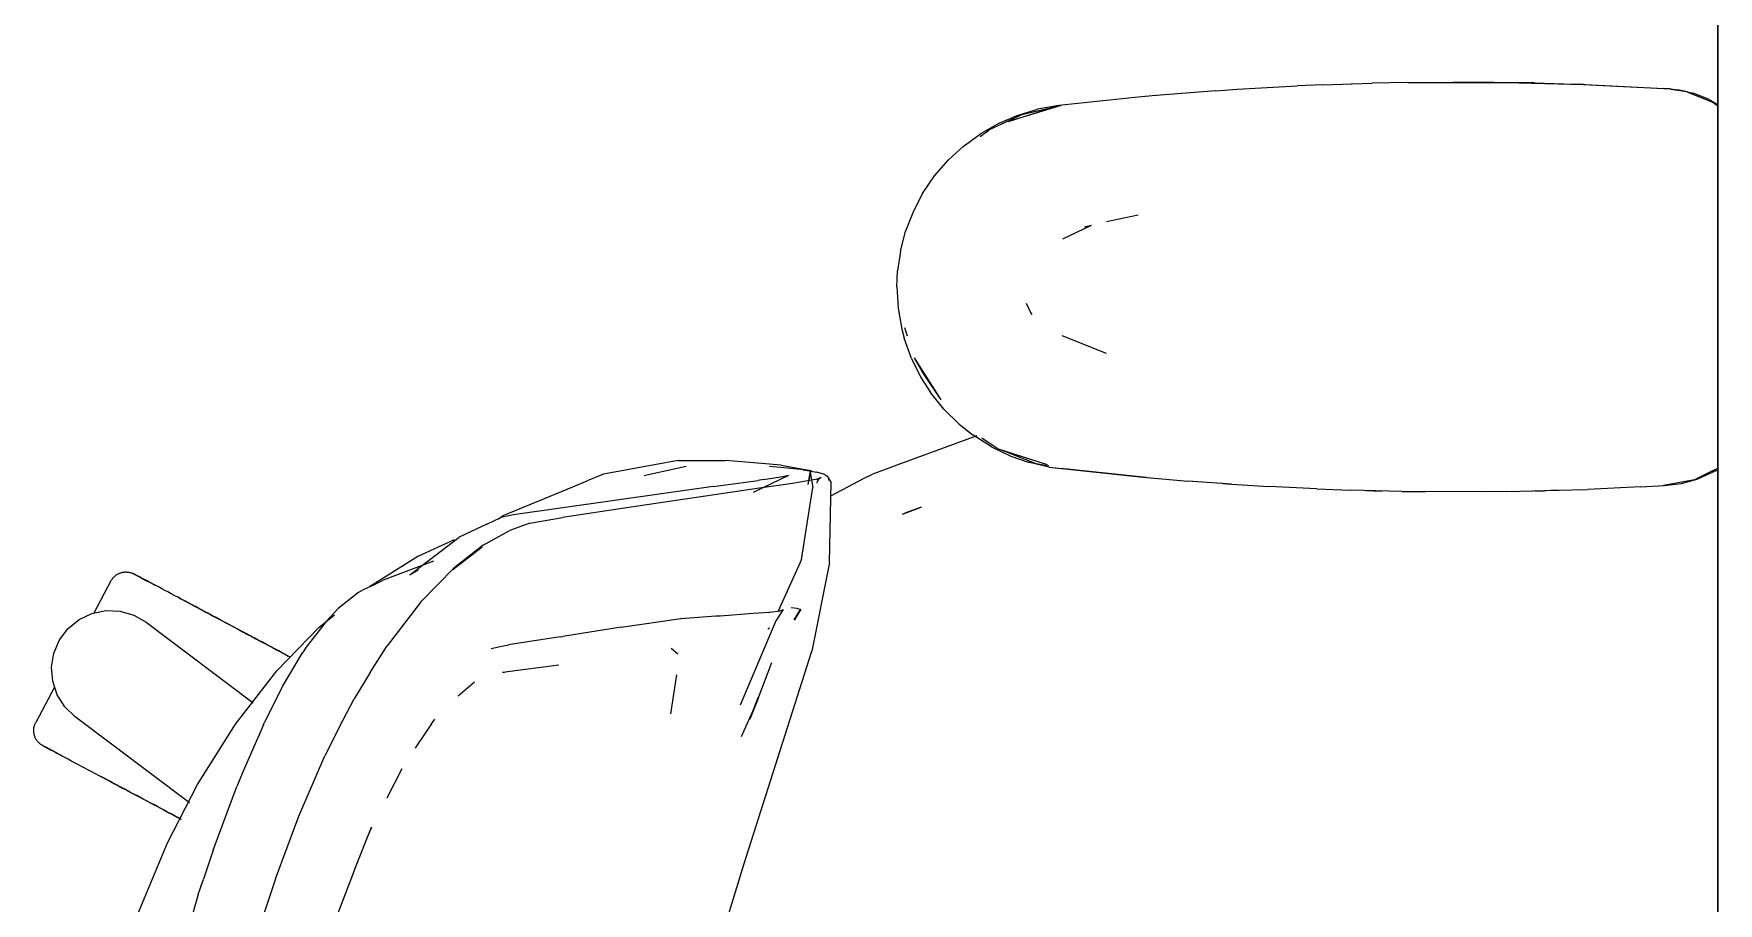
# Model space of a CAD drawing. Header units: millimetres. Extents: x 155927 to 295199, y -4084 to 97293.
# Drawn here: x 199587.1 to 199985.8, y 12861 to 13066.7 of the extents above; entities that cross this region are included whole.
import ezdxf

# ---------------------------------------------------------------- set-up
doc = ezdxf.new("R2010")
doc.units = ezdxf.units.MM
doc.header["$MEASUREMENT"] = 0
doc.layers.add('G-IMPT', color=8, linetype='CONTINUOUS', lineweight=9)
doc.layers.add('I-FURN', color=8, linetype='CONTINUOUS', lineweight=9)

msp = doc.modelspace()

# ---------------------------------------------------------------- linework, layer by layer
at = {"layer": 'G-IMPT'}
for p, q in [((199866.83, 13053.26), (199851.77, 13052.02)), ((199866.83, 13053.26), (199871.91, 13053.59)), ((199871.91, 13053.59), (199886.05, 13054.4)), ((199892.08, 13054.65), (199886.05, 13054.4)), ((199892.08, 13054.65), (199903.84, 13055.04)), ((199896.96, 13054.79), (199898.9, 13054.9)), ((199898.9, 13054.9), (199900.39, 13054.92)), ((199912.25, 13055.21), (199903.84, 13055.04)), ((199912.25, 13055.21), (199923.05, 13055.3)), ((199912.25, 13055.21), (199932.44, 13055.25)), ((199912.25, 13055.21), (199942.27, 13055.09)), ((199942.27, 13055.09), (199923.05, 13055.3)), ((199932.44, 13055.25), (199942.27, 13055.09)), ((199932.44, 13055.25), (199953.83, 13054.75)), ((199932.44, 13055.25), (199952.63, 13054.79)), ((199932.44, 13055.21), (199934.48, 13055.23)), ((199934.48, 13055.23), (199936.39, 13055.16)), ((199942.27, 13055.09), (199953.83, 13054.75)), ((199953.83, 13054.75), (199952.63, 13054.79)), ((199952.63, 13054.79), (199974.41, 13053.7)), ((199952.63, 13054.79), (199972.8, 13053.81)), ((199953.83, 13054.75), (199974.41, 13053.7)), ((199974.41, 13053.7), (199972.8, 13053.81)), ((199974.41, 13053.7), (199976.06, 13053.45)), ((199978.27, 13052.98), (199974.43, 13053.57)), ((199978.45, 13053), (199976.06, 13053.45)), ((199830.23, 13049.76), (199817.76, 13045.93)), ((199821.26, 13047.72), (199829.66, 13049.64)), ((199829.71, 13049.76), (199824.67, 13048.87)), ((199830.23, 13049.76), (199826.91, 13048.85)), ((199847.64, 13051.67), (199829.71, 13049.76)), ((199851.77, 13052.02), (199847.64, 13051.67)), ((199858.64, 13052.61), (199856.97, 13052.44)), ((199978.27, 13052.98), (199984.47, 13050.57)), ((199978.45, 13053), (199979.8, 13052.64)), ((199983.44, 13051.24), (199979.8, 13052.64)), ((199983.44, 13051.24), (199985.68, 13049.97)), ((199984.47, 13050.57), (199985.68, 13049.68)), ((199815.57, 13045.59), (199811.13, 13043.08)), ((199821.26, 13047.72), (199813.19, 13043.98)), ((199815.57, 13045.59), (199819.81, 13047.4)), ((199817.76, 13045.93), (199826.91, 13048.85)), ((199819.81, 13047.4), (199824.67, 13048.87)), ((199807.04, 13040.08), (199811.13, 13043.08)), ((199811.08, 13042.39), (199813.19, 13043.98)), ((199807.04, 13040.08), (199803.6, 13036.92)), ((199800.28, 13033.08), (199803.6, 13036.92)), ((199797.45, 13028.92), (199800.28, 13033.08)), ((199797.45, 13028.92), (199795.26, 13024.75)), ((199795.26, 13024.75), (199793.43, 13020.04)), ((199830.6, 13018.19), (199837.38, 13021.46)), ((199835.75, 13021), (199837.38, 13021.46)), ((199848.43, 13023.8), (199840.99, 13022.22)), ((199792.17, 13015.17), (199793.43, 13020.04)), ((199792.17, 13015.17), (199791.52, 13010.66)), ((199791.35, 13006.81), (199791.52, 13010.66)), ((199791.35, 13006.81), (199791.64, 13001.77)), ((199791.64, 13001.77), (199792.52, 12996.82)), ((199821.96, 13002.99), (199822.98, 13000.76)), ((199822.98, 13000.76), (199823.27, 13000.31)), ((199792.52, 12996.82), (199793.09, 12994.7)), ((199794.8, 12989.92), (199793.09, 12994.7)), ((199793.89, 12995.13), (199793.27, 12997.16)), ((199840.93, 12991.09), (199830.5, 12995.24)), ((199794.8, 12989.92), (199797.04, 12985.41)), ((199795.45, 12990.02), (199797.61, 12986.34)), ((199795.45, 12990.02), (199801.77, 12980.07)), ((199797.04, 12985.41), (199799.31, 12981.87)), ((199797.61, 12986.34), (199801.77, 12980.07)), ((199802.5, 12977.89), (199799.31, 12981.87)), ((199802.5, 12977.89), (199806.1, 12974.34)), ((199806.1, 12974.34), (199809.41, 12971.72)), ((199810.3, 12971.6), (199791.36, 12964.66)), ((199813.73, 12968.99), (199809.41, 12971.72)), ((199815.06, 12968.6), (199811.48, 12971.02)), ((199739.58, 12965.76), (199721.89, 12962.52)), ((199739.58, 12965.76), (199746.55, 12965.78)), ((199746.55, 12965.78), (199750.72, 12965.78)), ((199754.68, 12965.44), (199750.72, 12965.78)), ((199764, 12964.64), (199754.68, 12965.44)), ((199813.73, 12968.99), (199818.31, 12966.8)), ((199815.06, 12968.6), (199817.76, 12967.69)), ((199815.06, 12968.6), (199826.91, 12964.78)), ((199824.28, 12964.99), (199816.1, 12968.19)), ((199817.76, 12967.69), (199826.91, 12964.78)), ((199818.31, 12966.8), (199822.45, 12965.35)), ((199721.89, 12962.52), (199718.03, 12960.92)), ((199732.14, 12962.3), (199731.57, 12962.15)), ((199741.45, 12964.35), (199732.14, 12962.3)), ((199765.71, 12962.2), (199757.31, 12958.21)), ((199759.82, 12961.23), (199764.85, 12962.06)), ((199763.83, 12964.12), (199761.24, 12964.33)), ((199768.52, 12963.6), (199763.83, 12964.12)), ((199764, 12964.64), (199764.47, 12964.6)), ((199764.47, 12964.6), (199768.72, 12963.78)), ((199765.71, 12962.2), (199764.85, 12962.06)), ((199772.95, 12961.4), (199766.68, 12960.29)), ((199769.14, 12963.53), (199768.52, 12963.6)), ((199768.72, 12963.78), (199771.05, 12963.34)), ((199769.14, 12963.53), (199772.41, 12962.99)), ((199770.32, 12960.06), (199771.05, 12963.34)), ((199770.32, 12960.06), (199770.81, 12962.93)), ((199770.81, 12962.93), (199771.5, 12959.35)), ((199772.33, 12961.23), (199773.43, 12961.79)), ((199772.33, 12961.23), (199772.95, 12961.4)), ((199774.28, 12962.44), (199772.41, 12962.99)), ((199772.92, 12961.4), (199772.6, 12960.86)), ((199772.92, 12961.4), (199773.43, 12961.79)), ((199774.28, 12962.44), (199774.81, 12962.12)), ((199774.81, 12962.12), (199775.19, 12961.62)), ((199775.79, 12960.59), (199775.19, 12961.62)), ((199775.32, 12961), (199775.19, 12961.62)), ((199775.19, 12961.62), (199775.21, 12961.55)), ((199775.32, 12961), (199775.21, 12961.55)), ((199775.73, 12957.4), (199783.63, 12961.54)), ((199783.63, 12961.54), (199785.39, 12962.47)), ((199791.36, 12964.66), (199785.39, 12962.47)), ((199827.41, 12964.2), (199822.45, 12965.35)), ((199827.33, 12964.41), (199824.28, 12964.99)), ((199827.41, 12964.2), (199850.36, 12961.74)), ((199827.41, 12964.2), (199830.23, 12963.86)), ((199827.41, 12964.2), (199848.85, 12961.84)), ((199850.36, 12961.74), (199830.23, 12963.86)), ((199848.85, 12961.84), (199860.24, 12960.86)), ((199984.41, 12963.29), (199980.15, 12961.18)), ((199985.32, 12963.37), (199980.99, 12961.38)), ((199984.41, 12963.29), (199985.68, 12963.91)), ((199985.32, 12963.37), (199985.83, 12963.72)), ((199698.21, 12952.74), (199714.66, 12959.53)), ((199747.86, 12959.57), (199700.65, 12952.9)), ((199714.66, 12959.53), (199718.03, 12960.92)), ((199758.83, 12959.18), (199727.95, 12954.63)), ((199747.86, 12959.57), (199758.53, 12961.01)), ((199759.82, 12961.23), (199758.53, 12961.01)), ((199766.68, 12960.29), (199758.83, 12959.18)), ((199768.78, 12942.3), (199771.5, 12959.35)), ((199772.52, 12960.36), (199772.6, 12960.86)), ((199775.41, 12941.6), (199775.79, 12960.59)), ((199870.53, 12960.13), (199860.24, 12960.86)), ((199868.49, 12960.27), (199867.07, 12960.4)), ((199868.49, 12960.27), (199870.39, 12960.18)), ((199870.53, 12960.13), (199879.4, 12959.57)), ((199890.71, 12959.03), (199879.4, 12959.57)), ((199890.71, 12959.03), (199898.59, 12958.73)), ((199910.89, 12958.44), (199898.59, 12958.73)), ((199902.46, 12958.65), (199904.12, 12958.58)), ((199904.12, 12958.58), (199906.19, 12958.58)), ((199910.89, 12958.44), (199916.36, 12958.37)), ((199931.08, 12958.36), (199916.36, 12958.37)), ((199935.59, 12958.41), (199931.08, 12958.36)), ((199935.59, 12958.41), (199951.26, 12958.79)), ((199942.31, 12958.59), (199944.53, 12958.59)), ((199947.86, 12958.73), (199944.53, 12958.59)), ((199951.26, 12958.79), (199954.8, 12958.91)), ((199967.36, 12959.53), (199954.8, 12958.91)), ((199967.36, 12959.53), (199973.03, 12959.81)), ((199980.15, 12961.18), (199972.8, 12959.81)), ((199973.03, 12959.81), (199977.04, 12960.31)), ((199977.04, 12960.31), (199980.99, 12961.38)), ((199727.95, 12954.63), (199712.19, 12952.23)), ((199792.67, 12953.06), (199797.13, 12954.7)), ((199797.13, 12954.7), (199793.25, 12953.32)), ((199694.29, 12950.68), (199687.77, 12947.64)), ((199694.29, 12950.68), (199697.66, 12952.25)), ((199697.04, 12951.97), (199698.21, 12952.74)), ((199700.65, 12952.9), (199697.66, 12952.25)), ((199704.52, 12950.93), (199699.73, 12949.18)), ((199704.52, 12950.93), (199712.19, 12952.23)), ((199792.67, 12953.06), (199793.25, 12953.32)), ((199676.06, 12938.7), (199687.77, 12947.64)), ((199686.58, 12946.97), (199677.95, 12942.99)), ((199693.47, 12945.68), (199686.5, 12940.26)), ((199693.47, 12945.68), (199699.3, 12948.97)), ((199699.3, 12948.97), (199699.73, 12949.18)), ((199677.95, 12942.99), (199666.51, 12935.87)), ((199681.72, 12941.94), (199669.81, 12937.43)), ((199686.29, 12939.96), (199693.24, 12945.35)), ((199686.29, 12939.96), (199689.87, 12942.76)), ((199693.24, 12945.35), (199689.87, 12942.76)), ((199768.78, 12942.3), (199763.17, 12929.95)), ((199775.41, 12941.6), (199771.22, 12920.65)), ((199676.06, 12938.7), (199678.1, 12939.86)), ((199678.77, 12932.36), (199686.5, 12940.26)), ((199664.01, 12934.56), (199659.15, 12930.7)), ((199664.01, 12934.56), (199665.15, 12935.18)), ((199665.15, 12935.18), (199667.59, 12936.35)), ((199667.59, 12936.35), (199669.81, 12937.43)), ((199659.15, 12930.7), (199656.25, 12927.68)), ((199678.77, 12932.36), (199670.75, 12921.92)), ((199749.5, 12929.02), (199757.36, 12929.58)), ((199757.36, 12929.58), (199761.24, 12929.88)), ((199761.32, 12929.88), (199761.24, 12929.88)), ((199761.32, 12929.88), (199763.7, 12930.18)), ((199764.43, 12930.47), (199762.67, 12927.8)), ((199763.71, 12930.18), (199763.7, 12930.18)), ((199763.71, 12930.18), (199764.43, 12930.47)), ((199766.35, 12930.94), (199767.7, 12930.77)), ((199767.05, 12928.01), (199768.58, 12930.5)), ((199768.64, 12930.48), (199767.05, 12928.01)), ((199768.58, 12930.5), (199767.09, 12928.03)), ((199767.7, 12930.77), (199768.58, 12930.5)), ((199768.64, 12930.48), (199768.58, 12930.5)), ((199654.58, 12926.26), (199644.63, 12915.96)), ((199656.25, 12927.68), (199651.54, 12921.55)), ((199654.58, 12926.26), (199658.26, 12929.26)), ((199726.13, 12926.29), (199712.77, 12924.17)), ((199726.13, 12926.29), (199740.2, 12928.32)), ((199740.27, 12928.33), (199740.2, 12928.32)), ((199740.27, 12928.33), (199748.52, 12928.95)), ((199748.52, 12928.95), (199749.5, 12929.02)), ((199762.67, 12927.8), (199754.24, 12907.82)), ((199761.22, 12926.08), (199760.79, 12925.81)), ((199651.54, 12921.55), (199650.68, 12920.26)), ((199666.7, 12915.57), (199670.58, 12921.67)), ((199670.58, 12921.67), (199670.75, 12921.92)), ((199695.31, 12921.24), (199697.48, 12921.7)), ((199697.48, 12921.7), (199699.46, 12922.12)), ((199699.93, 12922.2), (199699.46, 12922.12)), ((199711.65, 12924), (199699.93, 12922.2)), ((199711.65, 12924), (199712.26, 12924.09)), ((199712.77, 12924.17), (199712.26, 12924.09)), ((199645.94, 12912.26), (199650.68, 12920.26)), ((199739.54, 12919.94), (199737.9, 12921.22)), ((199755.23, 12870.41), (199771.22, 12920.65)), ((199758.54, 12909.46), (199761.79, 12917.93)), ((199634.82, 12903.36), (199644.63, 12915.96)), ((199666.7, 12915.57), (199662.93, 12909.34)), ((199711.35, 12917.32), (199697.99, 12915.54)), ((199697.99, 12915.54), (199698.47, 12915.68)), ((199739.18, 12914.99), (199737.78, 12905.83)), ((199739.18, 12914.99), (199739.14, 12914.64)), ((199645.64, 12911.66), (199641.64, 12903.65)), ((199645.64, 12911.66), (199645.94, 12912.26)), ((199687.5, 12910.04), (199691.4, 12913.38)), ((199758.54, 12909.67), (199756.51, 12904.55)), ((199756.52, 12904.56), (199758.54, 12909.67)), ((199659.36, 12902.55), (199662.93, 12909.34)), ((199757.51, 12907.08), (199754.47, 12900.37)), ((199758.54, 12909.46), (199756.52, 12904.56)), ((199625.85, 12889.07), (199634.82, 12903.36)), ((199641.42, 12903.21), (199636.64, 12892.25)), ((199641.42, 12903.21), (199641.64, 12903.65)), ((199659.36, 12902.55), (199655.97, 12895.82)), ((199681.22, 12903.41), (199677.73, 12898.27)), ((199681.22, 12903.41), (199681.97, 12904.51)), ((199677.73, 12898.27), (199677.33, 12897.7)), ((199649.79, 12881.6), (199655.97, 12895.82)), ((199636.64, 12892.25), (199635.16, 12888.57)), ((199674.2, 12892.8), (199670.65, 12885.83)), ((199618.75, 12875.29), (199625.85, 12889.07)), ((199629.56, 12873.5), (199635.16, 12888.57)), ((199644.33, 12866.72), (199649.79, 12881.6)), ((199663.3, 12869.64), (199667.02, 12878.96)), ((199667.02, 12878.96), (199666.03, 12876.72)), ((199611.24, 12857.32), (199618.75, 12875.29)), ((199629.56, 12873.5), (199627.22, 12866.67)), ((199746.04, 12840.43), (199755.23, 12870.41)), ((199626.03, 12863.07), (199627.22, 12866.67)), ((199644.33, 12866.72), (199639.33, 12851.8)), ((199655.92, 12850.46), (199662.64, 12867.91)), ((199662.64, 12867.91), (199663.3, 12869.64)), ((199626.03, 12863.07), (199617.09, 12832.24))]:
    msp.add_line(p, q, dxfattribs=at)
at = {"layer": 'I-FURN'}
for p, q in [((199985.68, 13484.61), (199985.68, 12084.61)), ((199985.68, 12084.61), (199985.68, 13484.61)), ((199605.43, 12937.37), (199605.51, 12937.5)), ((199605.51, 12937.5), (199605.6, 12937.64)), ((199605.6, 12937.64), (199605.7, 12937.77)), ((199605.7, 12937.77), (199605.8, 12937.89)), ((199605.8, 12937.89), (199605.9, 12938.02)), ((199605.9, 12938.02), (199606.01, 12938.13)), ((199606.01, 12938.13), (199606.12, 12938.25)), ((199606.12, 12938.25), (199606.24, 12938.36)), ((199606.24, 12938.36), (199606.37, 12938.46)), ((199606.37, 12938.46), (199606.49, 12938.56)), ((199606.49, 12938.56), (199606.62, 12938.65)), ((199606.62, 12938.65), (199606.76, 12938.74)), ((199606.76, 12938.74), (199606.9, 12938.83)), ((199606.9, 12938.83), (199607.04, 12938.9)), ((199607.04, 12938.9), (199607.18, 12938.98)), ((199607.18, 12938.98), (199607.33, 12939.04)), ((199607.33, 12939.04), (199607.48, 12939.1)), ((199607.48, 12939.1), (199607.63, 12939.16)), ((199607.63, 12939.16), (199607.79, 12939.2)), ((199607.79, 12939.2), (199607.94, 12939.25)), ((199607.94, 12939.25), (199608.1, 12939.28)), ((199608.1, 12939.28), (199608.26, 12939.31)), ((199608.26, 12939.31), (199608.42, 12939.33)), ((199608.42, 12939.33), (199608.58, 12939.35)), ((199608.58, 12939.35), (199608.74, 12939.36)), ((199608.74, 12939.36), (199608.9, 12939.36)), ((199608.9, 12939.36), (199609.06, 12939.36)), ((199609.06, 12939.36), (199609.22, 12939.35)), ((199609.22, 12939.35), (199609.38, 12939.34)), ((199609.38, 12939.34), (199609.54, 12939.31)), ((199609.54, 12939.31), (199609.7, 12939.28)), ((199609.7, 12939.28), (199609.86, 12939.25)), ((199609.86, 12939.25), (199610.01, 12939.21)), ((199610.01, 12939.21), (199610.17, 12939.16)), ((199610.17, 12939.16), (199610.32, 12939.11)), ((199610.32, 12939.11), (199610.47, 12939.05)), ((199610.47, 12939.05), (199610.62, 12938.98)), ((199610.62, 12938.98), (199610.76, 12938.91)), ((199610.76, 12938.91), (199610.8, 12938.89)), ((199610.8, 12938.89), (199610.82, 12938.88)), ((199610.81, 12938.89), (199610.8, 12938.89)), ((199610.85, 12938.87), (199610.81, 12938.89)), ((199610.82, 12938.88), (199610.88, 12938.85)), ((199610.93, 12938.82), (199610.85, 12938.87)), ((199610.88, 12938.85), (199610.98, 12938.8)), ((199611.05, 12938.76), (199610.93, 12938.82)), ((199610.98, 12938.8), (199611.12, 12938.72)), ((199611.21, 12938.67), (199611.05, 12938.76)), ((199611.12, 12938.72), (199611.3, 12938.63)), ((199611.41, 12938.56), (199611.21, 12938.67)), ((199611.3, 12938.63), (199611.52, 12938.51)), ((199611.65, 12938.44), (199611.41, 12938.56)), ((199611.52, 12938.51), (199611.78, 12938.37)), ((199611.93, 12938.29), (199611.65, 12938.44)), ((199611.78, 12938.37), (199612.08, 12938.21)), ((199612.25, 12938.12), (199611.93, 12938.29)), ((199612.08, 12938.21), (199612.41, 12938.03)), ((199612.61, 12937.93), (199612.25, 12938.12)), ((199612.41, 12938.03), (199612.78, 12937.84)), ((199613, 12937.72), (199612.61, 12937.93)), ((199612.78, 12937.84), (199613.19, 12937.62)), ((199613.43, 12937.49), (199613, 12937.72)), ((199613.19, 12937.62), (199613.64, 12937.38)), ((199613.9, 12937.25), (199613.43, 12937.49)), ((199605.35, 12937.23), (199601.32, 12929.64)), ((199605.35, 12937.23), (199605.43, 12937.37)), ((199613.64, 12937.38), (199614.12, 12937.12)), ((199614.4, 12936.98), (199613.9, 12937.25)), ((199614.12, 12937.12), (199614.64, 12936.85)), ((199614.93, 12936.69), (199614.4, 12936.98)), ((199614.64, 12936.85), (199615.19, 12936.56)), ((199615.5, 12936.39), (199614.93, 12936.69)), ((199615.19, 12936.56), (199615.77, 12936.25)), ((199616.1, 12936.07), (199615.5, 12936.39)), ((199616.74, 12935.73), (199616.1, 12936.07)), ((199617.4, 12935.38), (199616.74, 12935.73)), ((199618.09, 12935.01), (199617.4, 12935.38)), ((199618.82, 12934.63), (199618.09, 12935.01)), ((199619.57, 12934.23), (199618.82, 12934.63)), ((199620.34, 12933.82), (199619.57, 12934.23)), ((199621.14, 12933.39), (199620.34, 12933.82)), ((199597.81, 12928.11), (199600.86, 12929.55)), ((199600.86, 12929.55), (199604.17, 12930.22)), ((199604.17, 12930.22), (199607.54, 12930.08)), ((199607.54, 12930.08), (199610.78, 12929.14)), ((199621.97, 12932.95), (199621.14, 12933.39)), ((199621.52, 12933.19), (199622.36, 12932.75)), ((199622.82, 12932.5), (199621.97, 12932.95)), ((199622.36, 12932.75), (199623.21, 12932.29)), ((199623.68, 12932.04), (199622.82, 12932.5)), ((199623.21, 12932.29), (199624.09, 12931.83)), ((199624.57, 12931.57), (199623.68, 12932.04)), ((199624.09, 12931.83), (199624.99, 12931.35)), ((199625.48, 12931.09), (199624.57, 12931.57)), ((199624.99, 12931.35), (199625.9, 12930.86)), ((199626.4, 12930.6), (199625.48, 12931.09)), ((199625.9, 12930.86), (199626.83, 12930.37)), ((199627.34, 12930.1), (199626.4, 12930.6)), ((199626.83, 12930.37), (199627.77, 12929.87)), ((199628.29, 12929.59), (199627.34, 12930.1)), ((199627.77, 12929.87), (199628.73, 12929.36)), ((199629.25, 12929.08), (199628.29, 12929.59)), ((199593.16, 12923.28), (199595.19, 12925.98)), ((199595.19, 12925.98), (199597.81, 12928.11)), ((199610.78, 12929.14), (199613.69, 12927.45)), ((199613.69, 12927.45), (199639.01, 12908.37)), ((199628.73, 12929.36), (199629.7, 12928.84)), ((199630.23, 12928.56), (199629.25, 12929.08)), ((199629.7, 12928.84), (199630.68, 12928.32)), ((199631.21, 12928.04), (199630.23, 12928.56)), ((199630.68, 12928.32), (199631.66, 12927.8)), ((199632.2, 12927.51), (199631.21, 12928.04)), ((199631.66, 12927.8), (199632.66, 12927.27)), ((199633.2, 12926.98), (199632.2, 12927.51)), ((199632.66, 12927.27), (199633.66, 12926.74)), ((199634.2, 12926.45), (199633.2, 12926.98)), ((199633.66, 12926.74), (199634.66, 12926.2)), ((199635.2, 12925.92), (199634.2, 12926.45)), ((199634.66, 12926.2), (199635.67, 12925.67)), ((199636.21, 12925.38), (199635.2, 12925.92)), ((199635.67, 12925.67), (199636.67, 12925.14)), ((199591.84, 12920.18), (199593.16, 12923.28)), ((199637.21, 12924.85), (199636.21, 12925.38)), ((199636.67, 12925.14), (199637.68, 12924.6)), ((199638.22, 12924.31), (199637.21, 12924.85)), ((199637.68, 12924.6), (199638.68, 12924.07)), ((199639.22, 12923.78), (199638.22, 12924.31)), ((199638.68, 12924.07), (199639.67, 12923.54)), ((199640.21, 12923.25), (199639.22, 12923.78)), ((199639.67, 12923.54), (199640.66, 12923.01)), ((199641.2, 12922.73), (199640.21, 12923.25)), ((199640.66, 12923.01), (199641.65, 12922.49)), ((199642.18, 12922.21), (199641.2, 12922.73)), ((199641.65, 12922.49), (199642.62, 12921.97)), ((199643.14, 12921.69), (199642.18, 12922.21)), ((199642.62, 12921.97), (199643.59, 12921.46)), ((199644.1, 12921.18), (199643.14, 12921.69)), ((199591.29, 12916.85), (199591.84, 12920.18)), ((199643.59, 12921.46), (199644.54, 12920.95)), ((199645.05, 12920.68), (199644.1, 12921.18)), ((199644.54, 12920.95), (199645.48, 12920.45)), ((199645.98, 12920.19), (199645.05, 12920.68)), ((199645.48, 12920.45), (199646.4, 12919.96)), ((199646.89, 12919.7), (199645.98, 12920.19)), ((199646.4, 12919.96), (199647.3, 12919.48)), ((199647.78, 12919.23), (199646.89, 12919.7)), ((199591.56, 12913.49), (199591.29, 12916.85)), ((199592.01, 12912.14), (199587.54, 12903.73)), ((199592.62, 12910.29), (199591.56, 12913.49)), ((199594.42, 12907.44), (199592.62, 12910.29)), ((199596.85, 12905.1), (199594.42, 12907.44)), ((199587.07, 12901.99), (199587.08, 12902.15)), ((199587.07, 12901.83), (199587.07, 12901.99)), ((199587.07, 12901.66), (199587.07, 12901.83)), ((199587.08, 12901.5), (199587.07, 12901.66)), ((199587.08, 12902.15), (199587.09, 12902.31)), ((199587.09, 12902.31), (199587.12, 12902.47)), ((199587.12, 12902.47), (199587.14, 12902.63)), ((199587.14, 12902.63), (199587.18, 12902.78)), ((199587.18, 12902.78), (199587.22, 12902.94)), ((199587.22, 12902.94), (199587.27, 12903.09)), ((199587.27, 12903.09), (199587.32, 12903.25)), ((199587.32, 12903.25), (199587.38, 12903.4)), ((199587.38, 12903.4), (199587.45, 12903.54)), ((199587.45, 12903.54), (199587.52, 12903.69)), ((199587.52, 12903.69), (199587.54, 12903.73)), ((199623.92, 12884.7), (199596.85, 12905.1)), ((199587.1, 12901.34), (199587.08, 12901.5)), ((199587.12, 12901.18), (199587.1, 12901.34)), ((199587.15, 12901.03), (199587.12, 12901.18)), ((199587.18, 12900.87), (199587.15, 12901.03)), ((199587.23, 12900.71), (199587.18, 12900.87)), ((199587.27, 12900.56), (199587.23, 12900.71)), ((199587.33, 12900.41), (199587.27, 12900.56)), ((199587.39, 12900.26), (199587.33, 12900.41)), ((199587.45, 12900.11), (199587.39, 12900.26)), ((199587.53, 12899.97), (199587.45, 12900.11)), ((199587.6, 12899.82), (199587.53, 12899.97)), ((199587.69, 12899.69), (199587.6, 12899.82)), ((199587.77, 12899.55), (199587.69, 12899.69)), ((199587.87, 12899.42), (199587.77, 12899.55)), ((199587.97, 12899.29), (199587.87, 12899.42)), ((199588.07, 12899.17), (199587.97, 12899.29)), ((199588.18, 12899.05), (199588.07, 12899.17)), ((199588.29, 12898.94), (199588.18, 12899.05)), ((199588.41, 12898.83), (199588.29, 12898.94)), ((199588.53, 12898.72), (199588.41, 12898.83)), ((199588.66, 12898.62), (199588.53, 12898.72)), ((199588.79, 12898.53), (199588.66, 12898.62)), ((199588.93, 12898.44), (199588.79, 12898.53)), ((199589.06, 12898.35), (199588.93, 12898.44)), ((199589.2, 12898.28), (199589.06, 12898.35)), ((199589.21, 12898.27), (199589.2, 12898.28)), ((199589.2, 12898.28), (199589.22, 12898.27)), ((199589.25, 12898.25), (199589.21, 12898.27)), ((199589.22, 12898.27), (199589.28, 12898.23)), ((199589.33, 12898.21), (199589.25, 12898.25)), ((199589.28, 12898.23), (199589.38, 12898.18)), ((199589.46, 12898.14), (199589.33, 12898.21)), ((199589.38, 12898.18), (199589.53, 12898.11)), ((199589.62, 12898.06), (199589.46, 12898.14)), ((199589.53, 12898.11), (199589.71, 12898.01)), ((199589.82, 12897.95), (199589.62, 12898.06)), ((199589.71, 12898.01), (199589.92, 12897.89)), ((199590.06, 12897.82), (199589.82, 12897.95)), ((199589.92, 12897.89), (199590.18, 12897.76)), ((199590.34, 12897.67), (199590.06, 12897.82)), ((199590.18, 12897.76), (199590.48, 12897.6)), ((199590.66, 12897.5), (199590.34, 12897.67)), ((199590.48, 12897.6), (199590.82, 12897.42)), ((199591.01, 12897.31), (199590.66, 12897.5)), ((199590.82, 12897.42), (199591.19, 12897.22)), ((199591.41, 12897.11), (199591.01, 12897.31)), ((199591.19, 12897.22), (199591.6, 12897)), ((199591.83, 12896.88), (199591.41, 12897.11)), ((199591.6, 12897), (199592.04, 12896.77)), ((199592.3, 12896.63), (199591.83, 12896.88)), ((199592.04, 12896.77), (199592.53, 12896.51)), ((199592.8, 12896.36), (199592.3, 12896.63)), ((199592.53, 12896.51), (199593.04, 12896.23)), ((199593.34, 12896.08), (199592.8, 12896.36)), ((199593.04, 12896.23), (199593.59, 12895.94)), ((199593.91, 12895.78), (199593.34, 12896.08)), ((199593.59, 12895.94), (199594.18, 12895.63)), ((199594.18, 12895.63), (199594.8, 12895.3)), ((199594.8, 12895.3), (199595.44, 12894.96)), ((199595.44, 12894.96), (199596.12, 12894.6)), ((199596.12, 12894.6), (199596.83, 12894.22)), ((199596.83, 12894.22), (199597.56, 12893.83)), ((199597.56, 12893.83), (199598.33, 12893.43)), ((199598.33, 12893.43), (199599.11, 12893.01)), ((199599.11, 12893.01), (199599.92, 12892.58)), ((199599.92, 12892.58), (199600.76, 12892.13)), ((199600.76, 12892.13), (199601.62, 12891.68)), ((199601.62, 12891.68), (199602.49, 12891.21)), ((199602.49, 12891.21), (199603.39, 12890.73)), ((199603.88, 12890.47), (199602.97, 12890.95)), ((199603.39, 12890.73), (199604.3, 12890.25)), ((199604.8, 12889.98), (199603.88, 12890.47)), ((199604.3, 12890.25), (199605.23, 12889.75)), ((199605.74, 12889.48), (199604.8, 12889.98)), ((199605.23, 12889.75), (199606.18, 12889.25)), ((199606.69, 12888.98), (199605.74, 12889.48)), ((199606.18, 12889.25), (199607.13, 12888.74)), ((199607.66, 12888.47), (199606.69, 12888.98)), ((199607.13, 12888.74), (199608.1, 12888.23)), ((199608.63, 12887.95), (199607.66, 12888.47)), ((199608.1, 12888.23), (199609.08, 12887.71)), ((199609.61, 12887.42), (199608.63, 12887.95)), ((199609.08, 12887.71), (199610.07, 12887.18)), ((199610.6, 12886.9), (199609.61, 12887.42)), ((199610.07, 12887.18), (199611.06, 12886.65)), ((199611.6, 12886.37), (199610.6, 12886.9)), ((199611.06, 12886.65), (199612.06, 12886.12)), ((199612.6, 12885.83), (199611.6, 12886.37)), ((199612.06, 12886.12), (199613.06, 12885.59)), ((199613.61, 12885.3), (199612.6, 12885.83)), ((199613.06, 12885.59), (199614.07, 12885.05)), ((199614.61, 12884.77), (199613.61, 12885.3)), ((199614.07, 12885.05), (199615.08, 12884.52)), ((199615.62, 12884.23), (199614.61, 12884.77)), ((199615.08, 12884.52), (199616.08, 12883.99)), ((199616.62, 12883.7), (199615.62, 12884.23)), ((199616.08, 12883.99), (199617.08, 12883.45)), ((199617.62, 12883.17), (199616.62, 12883.7)), ((199617.08, 12883.45), (199618.08, 12882.92)), ((199618.61, 12882.64), (199617.62, 12883.17)), ((199618.08, 12882.92), (199619.07, 12882.4)), ((199619.6, 12882.11), (199618.61, 12882.64)), ((199619.07, 12882.4), (199620.05, 12881.87)), ((199620.58, 12881.59), (199619.6, 12882.11)), ((199620.05, 12881.87), (199621.03, 12881.36)), ((199621.55, 12881.08), (199620.58, 12881.59)), ((199621.03, 12881.36), (199621.99, 12880.84))]:
    msp.add_line(p, q, dxfattribs=at)

doc.saveas('drawing.dxf')
